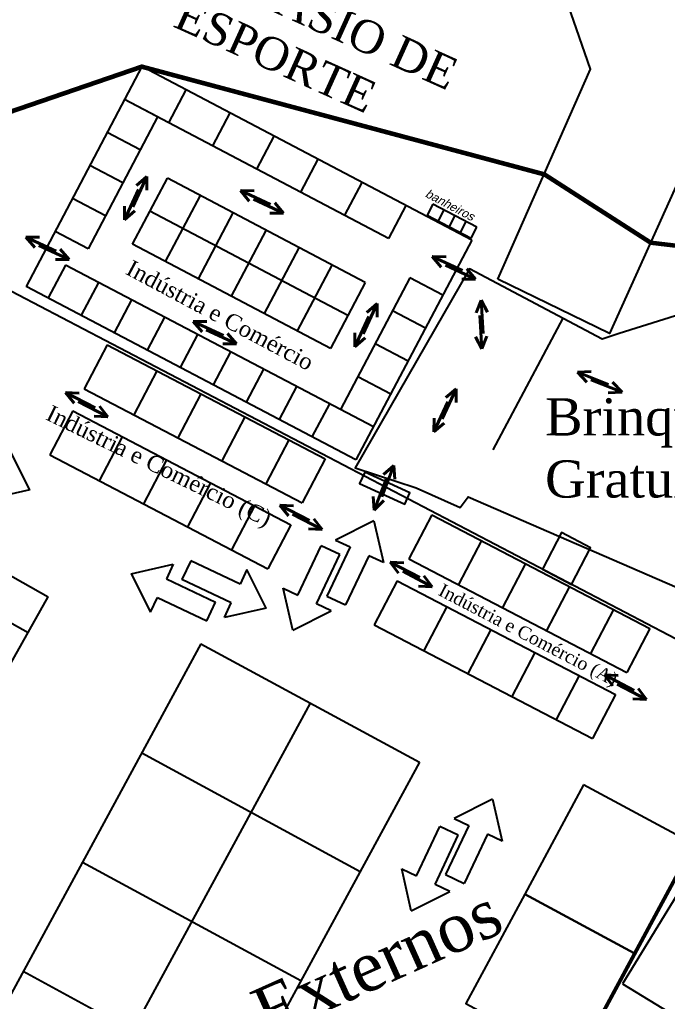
# Model space of a CAD drawing. Header units: metres. Extents: x 2113 to 5678, y -2764 to 956.
# Drawn here: x 3184.5 to 3236.7, y 674 to 753 of the extents above; entities that cross this region are included whole.
import ezdxf

# ---------------------------------------------------------------- set-up
doc = ezdxf.new("R2010")
doc.units = ezdxf.units.M
doc.header["$MEASUREMENT"] = 0
doc.linetypes.add('ACAD_ISO03W100', pattern=[30, 12, -18])
doc.linetypes.add('CONTINUO', pattern=[0])
for name, color, linetype in [('AR-CTA', 7, 'Continuous'), ('ATUALIZADO', 4, 'Continuous'), ('CADASTRO', 114, 'CONTINUO'), ('ESTRUTURA', 7, 'Continuous'), ('HACHURAS', 8, 'Continuous'), ('PAREDE', 7, 'Continuous'), ('TELHADO', 6, 'Continuous'), ('TextoÁreas', 7, 'Continuous'), ('TXT_QUADRAFISCAL_5000', 7, 'Continuous')]:
    doc.layers.add(name, color=color, linetype=linetype)
doc.styles.add('TimesNewRoman', font='times.ttf')
doc.styles.add('util2000', font='arial.ttf', dxfattribs={"oblique": 12.000028})

# ---------------------------------------------------------------- blocks, each defined once
blk = doc.blocks.new('Setaxr01')
for p, q in [((1500, 0), (925, 450)), ((925, 450), (925, 175)), ((925, 175), (0, 175)), ((0, 175), (0, -175)), ((1500, 0), (925, -450)), ((925, -175), (0, -175)), ((925, -450), (925, -175))]:
    blk.add_line(p, q)

msp = doc.modelspace()

# ---------------------------------------------------------------- linework, layer by layer
at = {"color": 1, "lineweight": 60, "flags": 128}
msp.add_lwpolyline([(3121.287, 688.503), (3166.468, 739.667), (3194.388, 749.239), (3226.761, 740.576), (3235.314, 735.067), (3250.809, 733.228), (3252.242, 732.465), (3257.809, 742.858), (3261.982, 742.294), (3255.375, 726.498), (3256.746, 717.796), (3291.422, 676.938), (3270.28, 655.968)], dxfattribs=at)
at = {"layer": 'AR-CTA'}
msp.add_line((3210.966, 729.21), (3195.039, 737.596), dxfattribs=at)
msp.add_line((3210.966, 729.21), (3195.039, 737.596), dxfattribs=at)
at = {"layer": 'ATUALIZADO'}
for points in [[(3245.496, 698.889), (3179.199, 733.576)], [(3245.496, 698.889), (3239.111, 687.097), (3228.449, 667.306)]]:
    msp.add_lwpolyline(points, dxfattribs=at)
at = {"layer": 'CADASTRO', "color": 0, "linetype": 'CONTINUO', "flags": 128}
msp.add_lwpolyline([(3223.026, 732.125), (3230.497, 749.028), (3224.661, 765.831), (3232.517, 769.838), (3239.678, 752.144), (3256.967, 744.079), (3253.222, 735.781), (3238.61, 742.373), (3232.018, 727.761)], close=True, dxfattribs=at)
at = {"layer": 'ESTRUTURA'}
for p, q in [((3217.813, 738.176), (3217.347, 737.291)), ((3221.353, 736.313), (3217.813, 738.176)), ((3218.698, 737.71), (3218.232, 736.825)), ((3217.347, 737.291), (3220.887, 735.428)), ((3219.583, 737.244), (3219.117, 736.36)), ((3220.468, 736.779), (3220.002, 735.894)), ((3220.887, 735.428), (3221.353, 736.313)), ((3191.599, 726.834), (3189.747, 723.288)), ((3191.599, 726.834), (3209.15, 717.67)), ((3195.588, 724.751), (3193.736, 721.206)), ((3189.747, 723.288), (3207.299, 714.125)), ((3189.747, 723.288), (3207.299, 714.125)), ((3199.133, 722.9), (3197.282, 719.354)), ((3188.822, 721.515), (3186.97, 717.969)), ((3188.822, 721.515), (3206.374, 712.352)), ((3188.822, 721.515), (3206.374, 712.352)), ((3202.679, 721.049), (3200.828, 717.503)), ((3192.811, 719.433), (3190.959, 715.887)), ((3206.225, 719.198), (3204.374, 715.652)), ((3186.97, 717.969), (3204.522, 708.806)), ((3186.97, 717.969), (3204.522, 708.806)), ((3196.357, 717.581), (3194.505, 714.036)), ((3209.15, 717.67), (3207.299, 714.125)), ((3209.15, 717.67), (3207.299, 714.125)), ((3199.902, 715.73), (3198.051, 712.184)), ((3203.448, 713.879), (3201.597, 710.333)), ((3217.718, 713.157), (3215.866, 709.611)), ((3217.718, 713.157), (3215.866, 709.611)), ((3217.718, 713.157), (3235.269, 703.994)), ((3206.374, 712.352), (3204.522, 708.806)), ((3206.374, 712.352), (3204.522, 708.806)), ((3221.707, 711.075), (3219.855, 707.529)), ((3215.866, 709.611), (3233.418, 700.448)), ((3215.866, 709.611), (3233.418, 700.448)), ((3225.252, 709.223), (3223.401, 705.678)), ((3183.373, 708.504), (3186.855, 706.535)), ((3183.373, 708.504), (3186.855, 706.535)), ((3214.941, 707.839), (3213.089, 704.293)), ((3214.941, 707.839), (3232.492, 698.675)), ((3214.941, 707.839), (3232.492, 698.675)), ((3228.798, 707.372), (3226.947, 703.826)), ((3177.108, 689.3), (3186.855, 706.535)), ((3177.108, 689.3), (3186.855, 706.535)), ((3181.749, 705.631), (3185.23, 703.662)), ((3218.93, 705.756), (3217.078, 702.21)), ((3232.344, 705.521), (3230.493, 701.975)), ((3213.089, 704.293), (3230.641, 695.129)), ((3213.089, 704.293), (3230.641, 695.129)), ((3222.476, 703.905), (3220.624, 700.359)), ((3235.269, 703.994), (3233.418, 700.448)), ((3235.269, 703.994), (3233.418, 700.448)), ((3226.021, 702.053), (3224.17, 698.508)), ((3229.567, 700.202), (3227.716, 696.656)), ((3232.492, 698.675), (3230.641, 695.129)), ((3232.492, 698.675), (3230.641, 695.129))]:
    msp.add_line(p, q, dxfattribs=at)
at = {"layer": 'HACHURAS', "linetype": 'ACAD_ISO03W100'}
msp.add_line((3228.252, 728.976), (3220.634, 714.598), dxfattribs=at)
at = {"layer": 'PAREDE'}
for p, q in [((3194.388, 749.239), (3185.071, 731.542)), ((3194.388, 749.239), (3185.071, 731.542)), ((3220.934, 735.263), (3194.388, 749.239)), ((3220.934, 735.263), (3194.388, 749.239)), ((3220.934, 735.263), (3194.388, 749.239)), ((3220.934, 735.263), (3194.388, 749.239)), ((3197.928, 747.376), (3196.53, 744.721)), ((3197.928, 747.376), (3196.53, 744.721)), ((3195.645, 745.187), (3192.991, 746.585)), ((3214.227, 735.404), (3192.991, 746.585)), ((3195.645, 745.187), (3192.991, 746.585)), ((3214.227, 735.404), (3192.991, 746.585)), ((3201.467, 745.512), (3200.069, 742.858)), ((3201.467, 745.512), (3200.069, 742.858)), ((3195.645, 745.187), (3190.055, 734.569)), ((3195.645, 745.187), (3190.055, 734.569)), ((3194.248, 742.533), (3191.593, 743.93)), ((3194.248, 742.533), (3191.593, 743.93)), ((3205.006, 743.649), (3203.609, 740.994)), ((3205.006, 743.649), (3203.609, 740.994)), ((3208.546, 741.785), (3207.148, 739.131)), ((3208.546, 741.785), (3207.148, 739.131)), ((3192.85, 739.878), (3190.195, 741.276)), ((3192.85, 739.878), (3190.195, 741.276)), ((3212.364, 731.864), (3196.436, 740.25)), ((3212.364, 731.864), (3196.436, 740.25)), ((3212.085, 739.922), (3210.688, 737.267)), ((3212.085, 739.922), (3210.688, 737.267)), ((3191.452, 737.223), (3188.798, 738.621)), ((3191.452, 737.223), (3188.798, 738.621)), ((3215.625, 738.058), (3214.227, 735.404)), ((3215.625, 738.058), (3214.227, 735.404)), ((3190.055, 734.569), (3187.4, 735.967)), ((3190.055, 734.569), (3187.4, 735.967)), ((3220.934, 735.263), (3211.616, 717.566)), ((3220.934, 735.263), (3211.616, 717.566)), ((3209.568, 726.555), (3193.641, 734.941)), ((3209.568, 726.555), (3193.641, 734.941)), ((3188.238, 733.265), (3186.84, 730.611)), ((3188.238, 733.265), (3186.84, 730.611)), ((3213.014, 720.221), (3188.238, 733.265)), ((3213.014, 720.221), (3188.238, 733.265)), ((3215.95, 732.236), (3210.359, 721.618)), ((3215.95, 732.236), (3210.359, 721.618)), ((3218.604, 730.839), (3215.95, 732.236)), ((3218.604, 730.839), (3215.95, 732.236)), ((3211.616, 717.566), (3185.071, 731.542)), ((3190.893, 731.867), (3189.495, 729.213)), ((3190.893, 731.867), (3189.495, 729.213)), ((3212.364, 731.864), (3209.568, 726.555)), ((3212.364, 731.864), (3209.568, 726.555)), ((3193.547, 730.47), (3192.15, 727.815)), ((3193.547, 730.47), (3192.15, 727.815)), ((3196.202, 729.072), (3194.804, 726.418)), ((3217.207, 728.184), (3214.552, 729.582)), ((3217.207, 728.184), (3214.552, 729.582)), ((3198.856, 727.675), (3197.459, 725.02)), ((3215.809, 725.53), (3213.155, 726.927)), ((3215.809, 725.53), (3213.155, 726.927)), ((3201.511, 726.277), (3200.113, 723.622)), ((3204.165, 724.879), (3202.768, 722.225)), ((3214.412, 722.875), (3211.757, 724.273)), ((3206.82, 723.482), (3205.422, 720.827)), ((3209.474, 722.084), (3208.077, 719.429)), ((3209.474, 722.084), (3208.077, 719.429)), ((3199.143, 702.76), (3175.295, 658.814)), ((3199.143, 702.76), (3216.722, 693.22)), ((3207.933, 697.99), (3184.084, 654.045)), ((3194.374, 693.971), (3211.952, 684.431)), ((3216.722, 693.22), (3192.873, 649.275)), ((3189.604, 685.182), (3207.182, 675.642)), ((3184.834, 676.393), (3202.412, 666.853))]:
    msp.add_line(p, q, dxfattribs=at)
at = {"layer": 'PAREDE', "ltscale": 0.3}
for p, q in [((3193.641, 734.941), (3196.436, 740.25)), ((3193.641, 734.941), (3196.436, 740.25)), ((3196.296, 733.543), (3199.091, 738.852)), ((3196.296, 733.543), (3199.091, 738.852)), ((3198.95, 732.146), (3201.745, 737.455)), ((3198.95, 732.146), (3201.745, 737.455)), ((3201.605, 730.748), (3204.4, 736.057)), ((3201.605, 730.748), (3204.4, 736.057)), ((3204.259, 729.35), (3207.054, 734.66)), ((3204.259, 729.35), (3207.054, 734.66)), ((3206.914, 727.953), (3209.709, 733.262)), ((3206.914, 727.953), (3209.709, 733.262))]:
    msp.add_line(p, q, dxfattribs=at)
at = {"layer": 'PAREDE', "flags": 128}
msp.add_lwpolyline([(3261.982, 742.294), (3257.809, 742.858), (3252.242, 732.465), (3250.809, 733.228), (3243.683, 731.146), (3239.567, 729.858), (3232.811, 727.743), (3231.432, 727.292), (3220.743, 732.954), (3211.547, 716.92), (3216.449, 715.322), (3219.993, 713.739), (3220.634, 714.598), (3238.095, 707.023), (3248.886, 715.601), (3249.775, 716.951), (3250.778, 718.87), (3253.069, 722.691), (3255.375, 726.498), (3255.001, 727.013), (3254.941, 728.689), (3255.425, 730.277)], close=True, dxfattribs=at)
at = {"layer": 'PAREDE'}
for points in [[(3212.325, 716.574), (3211.908, 715.665), (3215.543, 713.997), (3215.96, 714.906)], [(3212.325, 716.574), (3211.908, 715.665), (3215.543, 713.997), (3215.96, 714.906)], [(3226.621, 708.765), (3228.954, 707.544), (3230.498, 710.494), (3228.164, 711.715)], [(3233.066, 675.391), (3241.592, 670.165), (3257.271, 695.741), (3248.746, 700.968)], [(3229.939, 691.405), (3225.2, 682.6), (3234.006, 677.861), (3238.745, 686.666)], [(3225.202, 682.599), (3220.463, 673.793), (3229.268, 669.054), (3234.007, 677.86)]]:
    msp.add_lwpolyline(points, close=True, dxfattribs=at)
at = {"layer": 'TELHADO', "lineweight": 40}
for p, q in [((3193.671, 737.951), (3194.798, 740.386)), ((3193.671, 737.951), (3194.798, 740.386)), ((3194.798, 740.386), (3193.959, 739.67)), ((3194.798, 740.386), (3193.959, 739.67)), ((3194.798, 740.386), (3194.795, 739.283)), ((3194.798, 740.386), (3194.795, 739.283)), ((3194.116, 739.339), (3192.989, 736.904)), ((3194.116, 739.339), (3192.989, 736.904)), ((3204.748, 738.126), (3202.312, 739.253)), ((3202.312, 739.253), (3203.415, 739.25)), ((3202.312, 739.253), (3203.029, 738.415)), ((3204.748, 738.126), (3202.312, 739.253)), ((3202.312, 739.253), (3203.415, 739.25)), ((3202.312, 739.253), (3203.029, 738.415)), ((3203.359, 738.571), (3205.795, 737.444)), ((3203.359, 738.571), (3205.795, 737.444)), ((3192.989, 736.904), (3192.992, 738.007)), ((3192.989, 736.904), (3192.992, 738.007)), ((3192.989, 736.904), (3193.827, 737.62)), ((3192.989, 736.904), (3193.827, 737.62)), ((3205.795, 737.444), (3205.078, 738.283)), ((3205.795, 737.444), (3205.078, 738.283)), ((3205.795, 737.444), (3204.692, 737.447)), ((3205.795, 737.444), (3204.692, 737.447)), ((3187.487, 734.379), (3185.052, 735.506)), ((3187.487, 734.379), (3185.052, 735.506)), ((3185.052, 735.506), (3186.155, 735.503)), ((3185.052, 735.506), (3185.768, 734.667)), ((3186.099, 734.824), (3188.534, 733.697)), ((3186.099, 734.824), (3188.534, 733.697)), ((3188.534, 733.697), (3187.818, 734.535)), ((3188.534, 733.697), (3187.818, 734.535)), ((3188.534, 733.697), (3187.431, 733.7)), ((3188.534, 733.697), (3187.431, 733.7)), ((3220.197, 732.813), (3217.762, 733.94)), ((3217.762, 733.94), (3218.865, 733.936)), ((3217.762, 733.94), (3218.478, 733.101)), ((3220.197, 732.813), (3217.762, 733.94)), ((3217.762, 733.94), (3218.865, 733.936)), ((3217.762, 733.94), (3218.478, 733.101)), ((3218.809, 733.257), (3221.244, 732.13)), ((3218.809, 733.257), (3221.244, 732.13)), ((3221.244, 732.13), (3220.528, 732.969)), ((3221.244, 732.13), (3220.528, 732.969)), ((3221.244, 732.13), (3220.141, 732.134)), ((3221.244, 732.13), (3220.141, 732.134)), ((3212.195, 727.735), (3213.322, 730.17)), ((3212.195, 727.735), (3213.322, 730.17)), ((3213.322, 730.17), (3212.483, 729.454)), ((3213.322, 730.17), (3212.483, 729.454)), ((3213.322, 730.17), (3213.319, 729.067)), ((3213.322, 730.17), (3213.319, 729.067)), ((3221.687, 730.437), (3221.292, 729.407)), ((3221.858, 727.759), (3221.687, 730.437)), ((3221.687, 730.437), (3222.21, 729.466)), ((3212.64, 729.123), (3211.513, 726.688)), ((3212.64, 729.123), (3211.513, 726.688)), ((3221.587, 729.191), (3221.758, 726.513)), ((3200.959, 727.598), (3198.523, 728.725)), ((3198.523, 728.725), (3199.626, 728.721)), ((3198.523, 728.725), (3199.24, 727.886)), ((3200.959, 727.598), (3198.523, 728.725)), ((3198.523, 728.725), (3199.626, 728.721)), ((3198.523, 728.725), (3199.24, 727.886)), ((3199.57, 728.042), (3202.006, 726.915)), ((3199.57, 728.042), (3202.006, 726.915)), ((3202.006, 726.915), (3201.289, 727.754)), ((3202.006, 726.915), (3201.289, 727.754)), ((3211.513, 726.688), (3211.516, 727.791)), ((3211.513, 726.688), (3211.516, 727.791)), ((3211.513, 726.688), (3212.351, 727.404)), ((3211.513, 726.688), (3212.351, 727.404)), ((3221.758, 726.513), (3221.235, 727.484)), ((3221.758, 726.513), (3222.153, 727.543)), ((3202.006, 726.915), (3200.903, 726.919)), ((3202.006, 726.915), (3200.903, 726.919)), ((3229.443, 724.629), (3230.544, 724.692)), ((3231.941, 723.65), (3229.443, 724.629)), ((3229.443, 724.629), (3230.208, 723.835)), ((3230.529, 724.01), (3233.028, 723.032)), ((3233.028, 723.032), (3232.262, 723.826)), ((3190.627, 721.765), (3188.248, 723.007)), ((3188.248, 723.007), (3189.35, 722.951)), ((3188.248, 723.007), (3188.924, 722.136)), ((3190.627, 721.765), (3188.248, 723.007)), ((3188.248, 723.007), (3189.35, 722.951)), ((3188.248, 723.007), (3188.924, 722.136)), ((3218.562, 720.87), (3219.689, 723.306)), ((3218.562, 720.87), (3219.689, 723.306)), ((3219.689, 723.306), (3218.85, 722.589)), ((3219.689, 723.306), (3218.85, 722.589)), ((3219.689, 723.306), (3219.685, 722.203)), ((3219.689, 723.306), (3219.685, 722.203)), ((3233.028, 723.032), (3231.926, 722.969)), ((3189.261, 722.276), (3191.64, 721.034)), ((3189.261, 722.276), (3191.64, 721.034)), ((3191.64, 721.034), (3190.965, 721.906)), ((3191.64, 721.034), (3190.965, 721.906)), ((3219.007, 722.259), (3217.88, 719.823)), ((3219.007, 722.259), (3217.88, 719.823)), ((3191.64, 721.034), (3190.539, 721.09)), ((3191.64, 721.034), (3190.539, 721.09)), ((3217.88, 719.823), (3217.921, 720.926)), ((3217.88, 719.823), (3218.718, 720.54)), ((3217.88, 719.823), (3218.718, 720.54)), ((3213.693, 714.61), (3214.665, 717.111)), ((3214.665, 717.111), (3213.827, 716.394)), ((3214.665, 717.111), (3214.731, 716.01)), ((3214.05, 716.023), (3213.077, 713.522)), ((3207.879, 712.69), (3205.501, 713.932)), ((3205.501, 713.932), (3206.602, 713.876)), ((3205.501, 713.932), (3206.176, 713.06)), ((3207.879, 712.69), (3205.501, 713.932)), ((3205.501, 713.932), (3206.602, 713.876)), ((3205.501, 713.932), (3206.176, 713.06)), ((3213.077, 713.522), (3213.012, 714.623)), ((3213.077, 713.522), (3213.87, 714.29)), ((3206.514, 713.2), (3208.893, 711.958)), ((3206.514, 713.2), (3208.893, 711.958)), ((3208.893, 711.958), (3208.217, 712.83)), ((3208.893, 711.958), (3208.217, 712.83)), ((3208.893, 711.958), (3207.791, 712.014)), ((3208.893, 711.958), (3207.791, 712.014)), ((3216.746, 708.089), (3214.367, 709.331)), ((3214.367, 709.331), (3215.469, 709.275)), ((3214.367, 709.331), (3215.043, 708.459)), ((3216.746, 708.089), (3214.367, 709.331)), ((3214.367, 709.331), (3215.469, 709.275)), ((3214.367, 709.331), (3215.043, 708.459)), ((3215.38, 708.599), (3217.759, 707.357)), ((3215.38, 708.599), (3217.759, 707.357)), ((3217.759, 707.357), (3217.084, 708.229)), ((3217.759, 707.357), (3217.084, 708.229)), ((3217.759, 707.357), (3216.658, 707.413)), ((3217.759, 707.357), (3216.658, 707.413)), ((3233.998, 699.013), (3231.619, 700.255)), ((3231.619, 700.255), (3232.721, 700.199)), ((3231.619, 700.255), (3232.295, 699.383)), ((3233.998, 699.013), (3231.619, 700.255)), ((3231.619, 700.255), (3232.721, 700.199)), ((3231.619, 700.255), (3232.295, 699.383)), ((3232.633, 699.523), (3235.012, 698.281)), ((3232.633, 699.523), (3235.012, 698.281)), ((3235.012, 698.281), (3234.336, 699.153)), ((3235.012, 698.281), (3234.336, 699.153)), ((3235.012, 698.281), (3233.91, 698.337)), ((3235.012, 698.281), (3233.91, 698.337))]:
    msp.add_line(p, q, dxfattribs=at)
at = {"layer": 'TXT_QUADRAFISCAL_5000', "lineweight": 100}
msp.add_circle((3219.298, 602.739), 237.953, dxfattribs=at)
msp.add_circle((3219.298, 602.739), 237.953, dxfattribs=at)

# ---------------------------------------------------------------- block references
at = {"layer": 'TELHADO', "lineweight": 40}
for p, xscale, yscale, zscale, rotation in [((3178.941, 718.202), 0.004741178336992526, 0.004741178336992526, 0.004741178336992526, 334.7231780143662), ((3210.024, 706.242), 0.004741177915915818, 0.004741177915915818, 0.004741177915915818, 64.72317561151796), ((3209.569, 710.3), 0.004741178758069244, 0.004741178758069244, 0.004741178758069244, 244.7231804172141), ((3199.967, 705.372), 0.004741178336992526, 0.004741178336992526, 0.004741178336992526, 154.7231780143663), ((3197.968, 708.682), 0.004741178336992526, 0.004741178336992526, 0.004741178336992526, 334.7231780143662), ((3219.576, 683.821), 0.004741178758069244, 0.004741178758069244, 0.004741178758069244, 64.7231804172141), ((3219.104, 687.702), 0.004741178758069244, 0.004741178758069244, 0.004741178758069244, 244.7231804172141)]:
    msp.add_blockref('Setaxr01', p, dxfattribs=dict(at, xscale=xscale, yscale=yscale, zscale=zscale, rotation=rotation))

# ---------------------------------------------------------------- texts
at = {"layer": 'PAREDE', "color": 1, "insert": (3217.122, 738.781), "char_height": 0.7, "attachment_point": 7, "rotation": 332.20086, "style": 'util2000'}
msp.add_mtext('{\\f@Arial Unicode MS|b0|i0|c0|p34;\\C256;banheiros}', dxfattribs=at)
at = {"layer": 'PAREDE', "insert": (3226.836, 722.538), "char_height": 3, "attachment_point": 1, "style": 'TimesNewRoman'}
msp.add_mtext_dynamic_manual_height_columns('Brinquedos\\PGratuitos', width=10.59209, gutter_width=15, heights=[0], dxfattribs=at)
at = {"layer": 'TextoÁreas', "style": 'TimesNewRoman'}
for s, height, rotation, p in [('GINASIO DE', 2.6219, 335.67134, (3198.463, 756.576)), ('ESPORTE', 2.6219, 335.67134, (3196.795, 752.497)), ('Indústria e Comércio', 1.31096, 331.96045, (3192.996, 732.577)), ('Indústria e Comércio (C)', 1.31096, 334.02735, (3186.558, 720.86)), ('Indústria e Comércio (A)', 1.04877, 332.43123, (3218.158, 706.727)), ('Expositores Externos', 3.93287, 24.16403, (3177.529, 658.928))]:
    msp.add_text(s, height=height, rotation=rotation, dxfattribs=at).set_placement(p)

doc.saveas('drawing.dxf')
